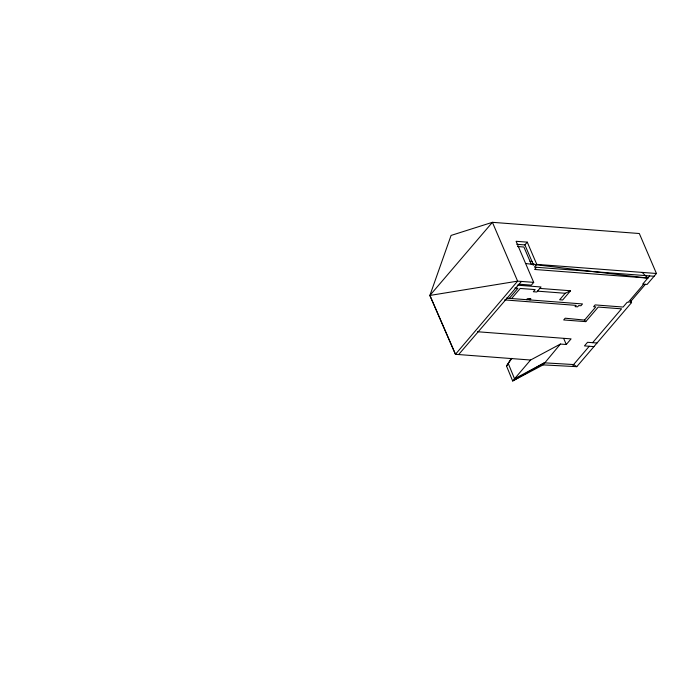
<?xml version="1.0" encoding="UTF-8"?>
<svg xmlns="http://www.w3.org/2000/svg" width="691" height="691" viewBox="0 0 691 691"><rect width="100%" height="100%" fill="white"/><g stroke="black" fill="none" stroke-linecap="round" stroke-linejoin="round"><path stroke-width="1.04" d="M477.464 331.749L571.077 338.884L566.274 344.507L560.401 344.058L530.567 360.028L455.464 354.302L429.88 295.446L451.085 235.424L492.407 222.321L639.322 233.523L656.45 273.489L647.087 284.442L642.699 284.105L649.704 275.916M572.658 366.455L573.608 364.546L589.242 346.26M511.09 358.689L506.529 366.023L512.662 380.974L543.109 364.883L560.401 344.058M506.529 366.023L511.815 358.344M429.88 295.446L517.619 281.142L455.464 354.302L429.88 295.446L492.407 222.321L517.619 281.142L533.702 282.369L516.099 241.297L527.259 242.152L536.777 264.368L656.45 273.489M516.782 244.294L524.901 244.916L527.259 242.152M532.631 264.826L533.875 263.375M521.429 281.436L458.651 354.543M536.777 264.368L534.419 267.123L654.092 276.253M509.276 298.365L517.896 288.277L514.873 288.043M536.492 267.287L534.627 269.464L647.838 278.102L642.181 272.401M511.582 298.538L520.211 288.449L535.154 289.589L533.322 291.732L536.76 291.999L541.036 286.981L517.326 285.167M533.702 282.369L531.344 285.133L519.071 284.2M529.962 299.946L530.792 298.978L527.345 298.719L526.525 299.678L530.792 298.978M570.559 290.756L565.212 293.269L559.65 299.773L562.655 299.998L570.559 290.756L539.818 288.415M530.567 360.028L512.662 380.974L544.353 362.827L573.608 364.546L576.778 366.671L631.574 302.58L630.745 300.645M592.619 342.684L621.555 308.834L598.242 307.063L585.778 321.635L563.692 319.95L565.186 318.205L584.534 320.088L595.832 306.873L593.595 306.709L595.124 304.912L623.092 307.046L627.195 302.243L628.205 302.321L643.718 284.182M645.403 284.312L629.89 302.451L631.574 302.58M544.353 362.827L514.527 378.789L508.395 363.837M543.109 364.883L576.778 366.671M517.542 246.532L523.908 247.015L531.422 264.558M529.962 261.284L532.105 261.448M537.477 291.153L565.212 293.269M506.244 298.132L582.496 303.945L580.958 305.742L578.695 305.569L577.616 306.839L575.076 306.64L576.156 305.379L504.551 299.911M596.998 343.021L587.54 342.295L584.465 345.897L593.923 346.614M525.626 263.513L647.838 278.102M584.534 320.088L585.778 321.635M524.901 244.916L533.59 265.197M563.726 338.555L566.274 344.507"/></g></svg>
